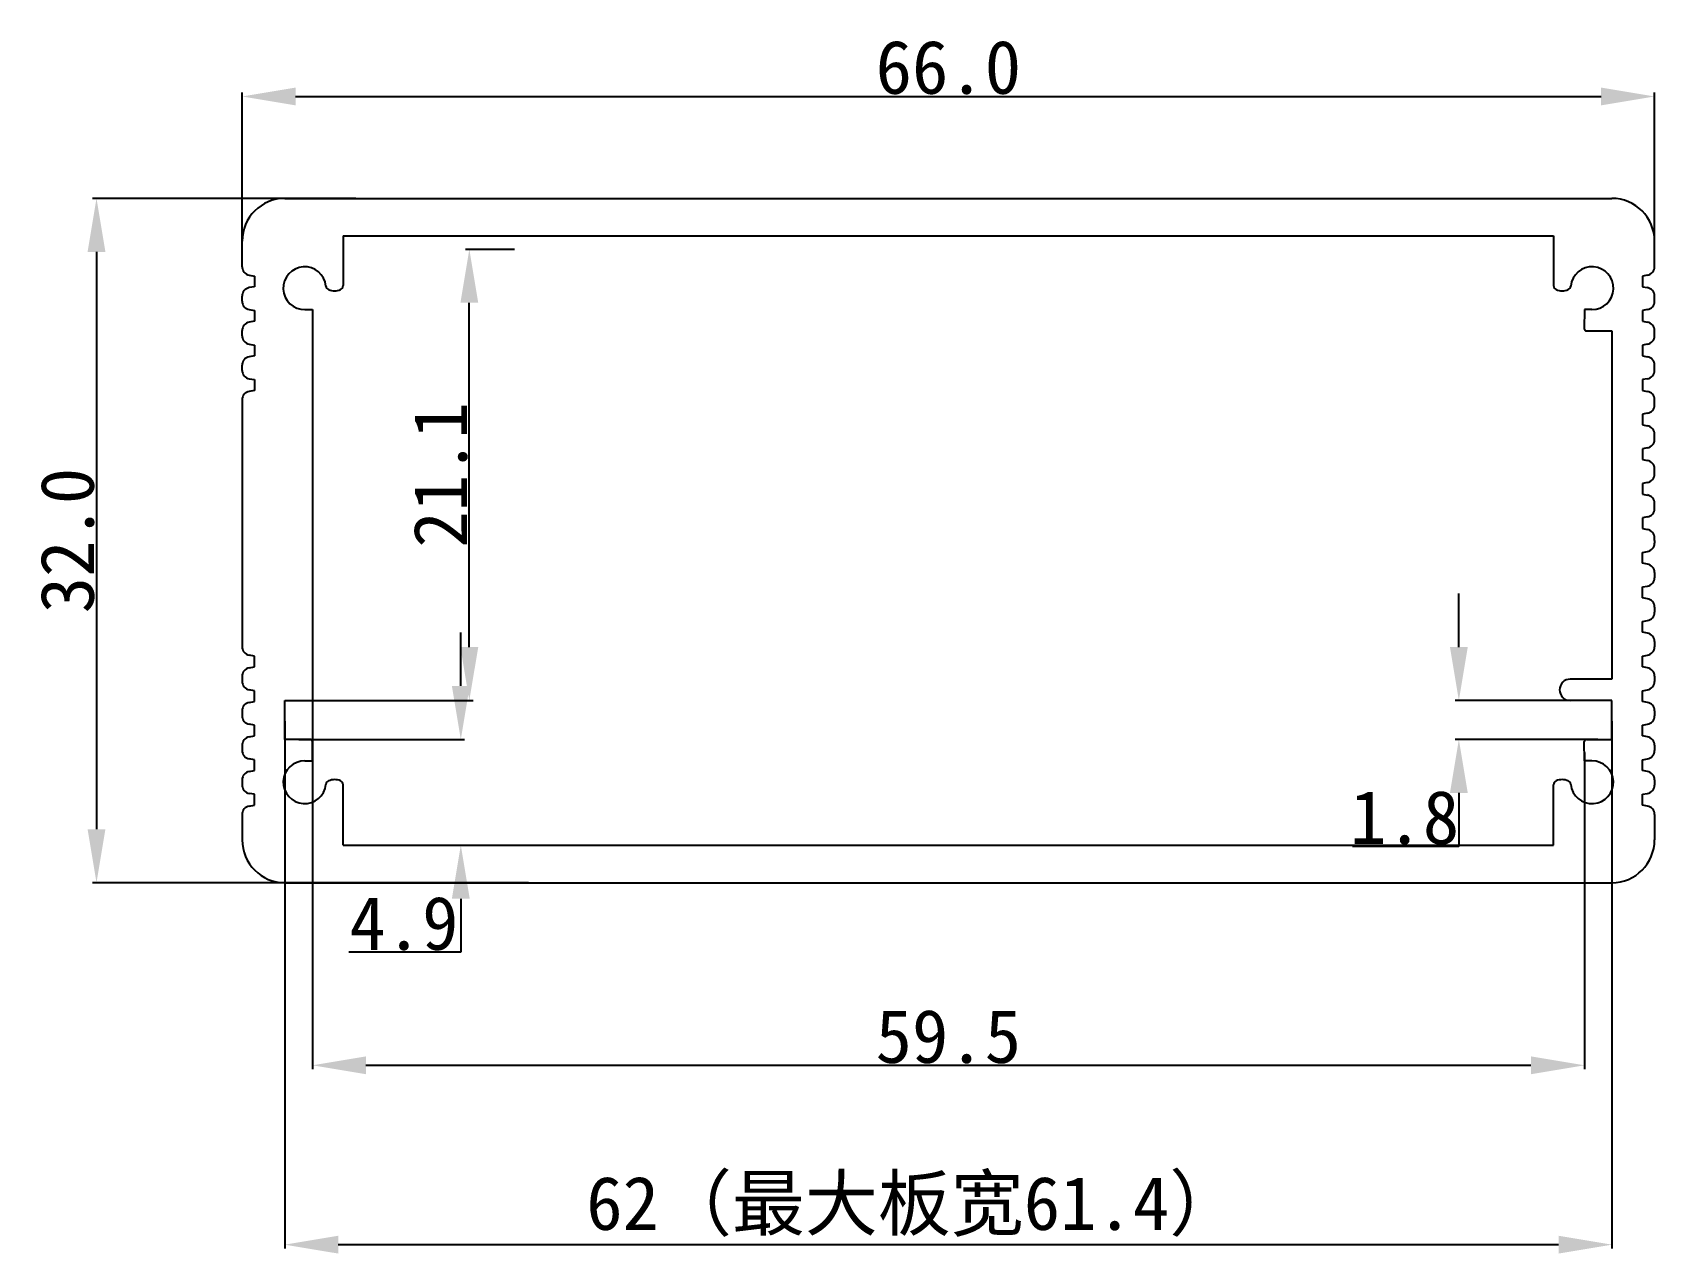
# Model space of a CAD drawing. Header units: inches. Extents: x 22.8 to 98.6, y -8.9 to 48.2.
import ezdxf

# ---------------------------------------------------------------- set-up
doc = ezdxf.new("R2010")
doc.units = ezdxf.units.IN
doc.header["$MEASUREMENT"] = 0
doc.layers.add('Hatch (ISO)', color=30, linetype='Continuous', lineweight=18)
doc.styles.get("Standard").update_dxf_attribs({"font": 'simhei.ttf'})
doc.dimstyles.get("Standard").update_dxf_attribs({"dimtxt": 2.5, "dimasz": 2.5, "dimexe": 0.18, "dimexo": 0.0625, "dimgap": 0.09, "dimtad": 1, "dimtoh": 1, "dimdec": 1, "dimzin": 0, "dimdsep": 46, "dimtxsty": 'Standard', "dimcen": 0.09, "dimadec": 0, "dimazin": 0, "dimtfac": 1, "dimtdec": 1, "dimtofl": 0, "dimtmove": 0, "dimatfit": 3, "dimfxl": 1, "dimtolj": 1, "dimtzin": 0, "dimarcsym": 0})

# ---------------------------------------------------------------- blocks, each defined once
blk = doc.blocks.new('*D33')
at = {"color": 0, "lineweight": -2}
for p, q in [((32.6, 37.861), (32.6, 45.34)), ((35.1, 45.16), (96.12, 45.16)), ((98.62, 37.861), (98.62, 45.34))]:
    blk.add_line(p, q, dxfattribs=at)
at = {"color": 0}
for points in [[(35.1, 45.577), (35.1, 44.743), (32.6, 45.16)], [(96.12, 45.577), (96.12, 44.743), (98.62, 45.16)]]:
    blk.add_solid(points, dxfattribs=at)
at = {"layer": 'Defpoints', "color": 0}
for p in [(98.62, 45.16), (32.6, 37.798), (98.62, 37.798)]:
    blk.add_point(p, dxfattribs=at)
at = {"color": 0, "insert": (65.61, 46.514), "char_height": 2.5, "attachment_point": 5}
blk.add_mtext('\\A1;66.0', dxfattribs=at)
blk = doc.blocks.new('*D34')
at = {"color": 0, "lineweight": -2}
for p, q in [((37.918, 40.395), (25.611, 40.395)), ((25.791, 37.895), (25.791, 10.895)), ((45.983, 8.395), (25.611, 8.395))]:
    blk.add_line(p, q, dxfattribs=at)
at = {"color": 0}
for points in [[(25.375, 37.895), (26.208, 37.895), (25.791, 40.395)], [(25.375, 10.895), (26.208, 10.895), (25.791, 8.395)]]:
    blk.add_solid(points, dxfattribs=at)
at = {"layer": 'Defpoints', "color": 0}
for p in [(37.981, 40.395), (25.791, 8.395), (46.046, 8.395)]:
    blk.add_point(p, dxfattribs=at)
at = {"color": 0, "insert": (24.437, 24.395), "char_height": 2.5, "attachment_point": 5, "rotation": 90}
blk.add_mtext('\\A1;32.0', dxfattribs=at)
blk = doc.blocks.new('*D35')
at = {"color": 0, "lineweight": -2}
for p, q in [((45.335, 38.011), (43.038, 38.011)), ((43.218, 19.414), (43.218, 35.511)), ((35.298, 16.914), (43.398, 16.914))]:
    blk.add_line(p, q, dxfattribs=at)
at = {"color": 0}
for points in [[(42.801, 35.511), (43.635, 35.511), (43.218, 38.011)], [(42.801, 19.414), (43.635, 19.414), (43.218, 16.914)]]:
    blk.add_solid(points, dxfattribs=at)
at = {"layer": 'Defpoints', "color": 0}
for p in [(43.218, 38.011), (45.397, 38.011), (35.236, 16.914)]:
    blk.add_point(p, dxfattribs=at)
at = {"color": 0, "insert": (41.878, 27.463), "char_height": 2.5, "attachment_point": 5, "rotation": 90}
blk.add_mtext('\\A1;21.1', dxfattribs=at)
blk = doc.blocks.new('*D36')
at = {"color": 0, "lineweight": -2}
for p, q in [((42.82, 17.594), (42.82, 20.094)), ((35.248, 15.094), (43, 15.094)), ((40.694, 10.145), (43, 10.145)), ((42.82, 7.645), (42.82, 5.145)), ((42.82, 5.145), (37.59, 5.145))]:
    blk.add_line(p, q, dxfattribs=at)
at = {"color": 0}
for points in [[(42.403, 17.594), (43.237, 17.594), (42.82, 15.094)], [(42.403, 7.645), (43.237, 7.645), (42.82, 10.145)]]:
    blk.add_solid(points, dxfattribs=at)
at = {"layer": 'Defpoints', "color": 0}
for p in [(35.186, 15.094), (40.631, 10.145), (42.82, 10.145)]:
    blk.add_point(p, dxfattribs=at)
at = {"color": 0, "insert": (40.16, 6.485), "char_height": 2.5, "attachment_point": 5}
blk.add_mtext('\\A1;4.9', dxfattribs=at)
blk = doc.blocks.new('*D37')
at = {"color": 0, "lineweight": -2}
for p, q in [((89.473, 19.414), (89.473, 21.914)), ((95.592, 16.914), (89.293, 16.914)), ((95.971, 15.094), (89.293, 15.094)), ((89.473, 12.594), (89.473, 10.094)), ((89.473, 10.094), (84.495, 10.094))]:
    blk.add_line(p, q, dxfattribs=at)
at = {"color": 0}
for points in [[(89.056, 19.414), (89.889, 19.414), (89.473, 16.914)], [(89.056, 12.594), (89.889, 12.594), (89.473, 15.094)]]:
    blk.add_solid(points, dxfattribs=at)
at = {"layer": 'Defpoints', "color": 0}
for p in [(95.655, 16.914), (89.473, 15.094), (96.033, 15.094)]:
    blk.add_point(p, dxfattribs=at)
at = {"color": 0, "insert": (86.939, 11.434), "char_height": 2.5, "attachment_point": 5}
blk.add_mtext('\\A1;1.8', dxfattribs=at)
blk = doc.blocks.new('*D38')
at = {"layer": 'Defpoints', "color": 0}
for p in [(34.59, 16.004), (96.63, 16.004), (96.63, -8.53)]:
    blk.add_point(p, dxfattribs=at)
at = {"layer": 'Hatch (ISO)', "color": 0, "lineweight": -2}
for p, q in [((34.59, 15.942), (34.59, -8.71)), ((96.63, 15.942), (96.63, -8.71)), ((37.09, -8.53), (94.13, -8.53))]:
    blk.add_line(p, q, dxfattribs=at)
at = {"layer": 'Hatch (ISO)', "color": 0}
for points in [[(37.09, -8.113), (37.09, -8.946), (34.59, -8.53)], [(94.13, -8.113), (94.13, -8.946), (96.63, -8.53)]]:
    blk.add_solid(points, dxfattribs=at)
at = {"layer": 'Hatch (ISO)', "color": 0, "insert": (64.014, -6.754), "char_height": 2.5, "attachment_point": 5}
blk.add_mtext('\\A1;62（最大板宽61.4）', dxfattribs=at)
blk = doc.blocks.new('*D39')
at = {"color": 0, "lineweight": -2}
for p, q in [((35.882, 19.555), (35.882, -0.323)), ((95.338, 14.481), (95.338, -0.323)), ((38.382, -0.143), (92.838, -0.143))]:
    blk.add_line(p, q, dxfattribs=at)
at = {"color": 0}
for points in [[(38.382, 0.274), (38.382, -0.56), (35.882, -0.143)], [(92.838, 0.274), (92.838, -0.56), (95.338, -0.143)]]:
    blk.add_solid(points, dxfattribs=at)
at = {"layer": 'Defpoints', "color": 0}
for p in [(35.882, 19.618), (95.338, 14.544), (95.338, -0.143)]:
    blk.add_point(p, dxfattribs=at)
at = {"color": 0, "insert": (65.61, 1.197), "char_height": 2.5, "attachment_point": 5}
blk.add_mtext('\\A1;59.5', dxfattribs=at)

msp = doc.modelspace()

# ---------------------------------------------------------------- linework, layer by layer
at = {"color": 7, "linetype": 'Continuous'}
for p, q in [((34.6, 40.395), (96.62, 40.395)), ((32.6, 37.201), (32.6, 38.395)), ((37.321, 38.645), (93.898, 38.645)), ((98.62, 37.201), (98.62, 38.395)), ((32.93, 36.807), (33.169, 36.765)), ((98.289, 36.807), (98.05, 36.765)), ((32.6, 35.586), (32.6, 35.826)), ((33.169, 36.262), (32.93, 36.22)), ((98.05, 36.262), (98.289, 36.22)), ((98.62, 35.586), (98.62, 35.826)), ((32.93, 35.192), (33.169, 35.15)), ((98.289, 35.192), (98.05, 35.15)), ((32.6, 33.97), (32.6, 34.21)), ((33.169, 34.646), (32.93, 34.604)), ((98.05, 34.646), (98.289, 34.604)), ((98.62, 33.97), (98.62, 34.21)), ((32.93, 33.576), (33.169, 33.534)), ((98.289, 33.576), (98.05, 33.534)), ((33.169, 33.03), (32.93, 32.988)), ((98.05, 33.03), (98.289, 32.988)), ((32.6, 32.354), (32.6, 32.594)), ((32.93, 31.96), (33.169, 31.918)), ((98.289, 31.96), (98.05, 31.918)), ((98.62, 32.354), (98.62, 32.594)), ((33.169, 31.414), (32.93, 31.372)), ((98.05, 31.414), (98.289, 31.372)), ((98.289, 30.344), (98.05, 30.302)), ((98.62, 30.738), (98.62, 30.978)), ((98.05, 29.798), (98.289, 29.756)), ((98.62, 29.122), (98.62, 29.362)), ((98.289, 28.728), (98.05, 28.686)), ((98.05, 28.182), (98.289, 28.14)), ((98.62, 27.506), (98.62, 27.746)), ((98.289, 27.112), (98.05, 27.07)), ((98.05, 26.567), (98.289, 26.524)), ((98.62, 25.89), (98.62, 26.131)), ((98.289, 25.497), (98.05, 25.454)), ((98.05, 24.951), (98.289, 24.909)), ((98.62, 24.395), (98.62, 24.515)), ((98.62, 24.395), (98.62, 24.275)), ((98.05, 23.839), (98.289, 23.881)), ((98.289, 23.293), (98.05, 23.335)), ((98.62, 22.899), (98.62, 22.659)), ((98.05, 22.223), (98.289, 22.265)), ((98.289, 21.677), (98.05, 21.719)), ((98.62, 21.283), (98.62, 21.043)), ((98.05, 20.607), (98.289, 20.649)), ((98.289, 20.061), (98.05, 20.103)), ((32.6, 19.667), (32.6, 19.427)), ((33.169, 18.991), (32.93, 19.033)), ((98.05, 18.991), (98.289, 19.033)), ((98.62, 19.667), (98.62, 19.427)), ((32.93, 18.445), (33.169, 18.487)), ((98.289, 18.445), (98.05, 18.487)), ((32.6, 18.051), (32.6, 17.811)), ((96.63, 17.914), (94.68, 17.914)), ((98.62, 18.051), (98.62, 17.811)), ((33.169, 17.375), (32.93, 17.417)), ((32.93, 16.829), (33.169, 16.871)), ((34.59, 16.914), (35.882, 16.914)), ((34.59, 15.094), (34.59, 16.914)), ((96.63, 16.914), (94.68, 16.914)), ((96.63, 15.094), (96.63, 16.914)), ((98.05, 17.375), (98.289, 17.417)), ((98.289, 16.829), (98.05, 16.871)), ((32.6, 16.435), (32.6, 16.195)), ((98.62, 16.435), (98.62, 16.195)), ((33.169, 15.759), (32.93, 15.801)), ((32.93, 15.213), (33.169, 15.256)), ((98.05, 15.759), (98.289, 15.801)), ((98.289, 15.213), (98.05, 15.256)), ((32.6, 14.82), (32.6, 14.579)), ((98.62, 14.82), (98.62, 14.579)), ((33.169, 14.143), (32.93, 14.186)), ((98.05, 14.143), (98.289, 14.186)), ((32.6, 13.204), (32.6, 12.964)), ((32.93, 13.598), (33.169, 13.64)), ((98.289, 13.598), (98.05, 13.64)), ((98.62, 13.204), (98.62, 12.964)), ((33.169, 12.528), (32.93, 12.57)), ((98.05, 12.528), (98.289, 12.57)), ((32.6, 11.588), (32.6, 10.395)), ((32.93, 11.982), (33.169, 12.024)), ((98.289, 11.982), (98.05, 12.024)), ((98.62, 11.588), (98.62, 10.395)), ((37.321, 10.145), (93.898, 10.145)), ((34.6, 8.395), (96.62, 8.395))]:
    msp.add_line(p, q, dxfattribs=at)
for p, q in [((37.321, 38.645), (37.321, 36.314)), ((93.898, 38.645), (93.898, 36.314)), ((33.169, 36.765), (33.169, 36.262)), ((98.05, 36.765), (98.05, 36.262)), ((33.169, 35.15), (33.169, 34.646)), ((35.533, 35.195), (35.882, 35.196)), ((35.882, 35.196), (35.882, 16.914)), ((95.338, 35.196), (95.337, 34.295)), ((95.686, 35.195), (95.338, 35.196)), ((98.05, 35.15), (98.05, 34.646)), ((95.437, 34.195), (96.63, 34.195)), ((96.63, 34.195), (96.63, 17.914)), ((33.169, 33.534), (33.169, 33.03)), ((98.05, 33.534), (98.05, 33.03)), ((33.169, 31.918), (33.169, 31.414)), ((98.05, 31.918), (98.05, 31.414)), ((32.6, 30.978), (32.6, 19.667)), ((98.05, 30.302), (98.05, 29.798)), ((98.05, 28.686), (98.05, 28.182)), ((98.05, 27.07), (98.05, 26.567)), ((98.05, 25.454), (98.05, 24.951)), ((98.05, 23.335), (98.05, 23.839)), ((98.05, 21.719), (98.05, 22.223)), ((98.05, 20.103), (98.05, 20.607)), ((33.169, 18.487), (33.169, 18.991)), ((98.05, 18.487), (98.05, 18.991)), ((33.169, 16.871), (33.169, 17.375)), ((98.05, 16.871), (98.05, 17.375)), ((33.169, 15.256), (33.169, 15.759)), ((98.05, 15.256), (98.05, 15.759)), ((35.782, 15.094), (34.59, 15.094)), ((35.881, 14.093), (35.882, 14.994)), ((95.338, 14.093), (95.337, 14.994)), ((95.437, 15.094), (96.63, 15.094)), ((33.169, 13.64), (33.169, 14.143)), ((35.533, 14.094), (35.881, 14.093)), ((95.686, 14.094), (95.338, 14.093)), ((98.05, 13.64), (98.05, 14.143)), ((37.321, 10.145), (37.321, 12.976)), ((93.898, 10.145), (93.898, 12.976)), ((33.169, 12.024), (33.169, 12.528)), ((98.05, 12.024), (98.05, 12.528))]:
    msp.add_line(p, q)
for centre, radius, start, end in [((34.6, 38.395), 2, 90, 180), ((96.62, 38.395), 2, 0, 90), ((33, 37.201), 0.4, 180, 260), ((98.22, 37.201), 0.4, 280, 0), ((33, 35.826), 0.4, 100, 180), ((98.22, 35.826), 0.4, 0, 80), ((33, 35.586), 0.4, 180, 260), ((98.22, 35.586), 0.4, 280, 0), ((33, 34.21), 0.4, 100, 180), ((98.22, 34.21), 0.4, 0, 80), ((33, 33.97), 0.4, 180, 260), ((98.22, 33.97), 0.4, 280, 0), ((33, 32.594), 0.4, 100, 180), ((98.22, 32.594), 0.4, 0, 80), ((33, 32.354), 0.4, 180, 260), ((98.22, 32.354), 0.4, 280, 0), ((33, 30.978), 0.4, 100, 180), ((98.22, 30.978), 0.4, 0, 80), ((98.22, 30.738), 0.4, 280, 0), ((98.22, 29.362), 0.4, 0, 80), ((98.22, 29.122), 0.4, 280, 0), ((98.22, 27.746), 0.4, 0, 80), ((98.22, 27.506), 0.4, 280, 0), ((98.22, 26.131), 0.4, 0, 80), ((98.22, 25.89), 0.4, 280, 0), ((98.22, 24.515), 0.4, 0, 80), ((98.22, 24.275), 0.4, 280, 0), ((98.22, 22.899), 0.4, 0, 80), ((98.22, 22.659), 0.4, 280, 0), ((98.22, 21.283), 0.4, 0, 80), ((98.22, 21.043), 0.4, 280, 0), ((98.22, 19.667), 0.4, 0, 80), ((33, 19.427), 0.4, 180, 260), ((98.22, 19.427), 0.4, 280, 0), ((33, 18.051), 0.4, 100, 180), ((98.22, 18.051), 0.4, 0, 80), ((33, 17.811), 0.4, 180, 260), ((98.22, 17.811), 0.4, 280, 0), ((33, 16.435), 0.4, 100, 180), ((98.22, 16.435), 0.4, 0, 80), ((33, 16.195), 0.4, 180, 260), ((98.22, 16.195), 0.4, 280, 0), ((33, 14.82), 0.4, 100, 180), ((98.22, 14.82), 0.4, 0, 80), ((33, 14.579), 0.4, 180, 260), ((98.22, 14.579), 0.4, 280, 0), ((33, 13.204), 0.4, 100, 180), ((33, 12.964), 0.4, 180, 260), ((98.22, 13.204), 0.4, 0, 80), ((98.22, 12.964), 0.4, 280, 0), ((33, 11.588), 0.4, 100, 180), ((98.22, 11.588), 0.4, 0, 80), ((34.6, 10.395), 2, 180, 270), ((96.62, 10.395), 2, 270, 0)]:
    msp.add_arc(centre, radius, start, end, dxfattribs=at)
for centre, radius, start, end in [((35.523, 36.195), 1, 5.81083, 270.56063), ((95.696, 36.195), 1, 269.43937, 174.18917), ((36.717, 36.316), 0.2, 185.81083, 246.75007), ((36.922, 36.794), 0.72, 246.75007, 292.51246), ((37.121, 36.314), 0.2, 292.51246, 360), ((94.098, 36.314), 0.2, 180, 247.48754), ((94.297, 36.794), 0.72, 247.48754, 293.24993), ((94.502, 36.316), 0.2, 293.24993, 354.18917), ((95.437, 34.295), 0.1, 179.61828, 270), ((94.68, 17.414), 0.5, 90, 270), ((35.782, 14.994), 0.1, 359.61828, 90), ((95.437, 14.994), 0.1, 90, 180.38172), ((35.523, 13.094), 1, 89.43937, 354.18917), ((95.696, 13.094), 1, 185.81083, 90.56063), ((36.717, 12.973), 0.2, 113.24993, 174.18917), ((36.922, 12.495), 0.72, 67.48754, 113.24993), ((37.121, 12.976), 0.2, 360, 67.48754), ((94.098, 12.976), 0.2, 112.51246, 180), ((94.297, 12.495), 0.72, 66.75007, 112.51246), ((94.502, 12.973), 0.2, 5.81083, 66.75007)]:
    msp.add_arc(centre, radius, start, end)

# ---------------------------------------------------------------- dimensions: what is measured, and where the dimension line sits
for base, p1, p2, picture, middle in [((98.62, 45.16), (32.6, 37.798), (98.62, 37.798), '*D33', (65.61, 46.514)), ((95.338, -0.143), (35.882, 19.618), (95.338, 14.544), '*D39', (65.61, 1.197))]:
    dim = msp.add_linear_dim(base=base, p1=p1, p2=p2, dimstyle='Standard')
    dim.commit()
    dim.dimension.update_dxf_attribs({"geometry": picture, "text_midpoint": middle})
for base, p1, p2, picture, middle in [((25.791, 8.395), (37.981, 40.395), (46.046, 8.395), '*D34', (24.437, 24.395)), ((43.218, 38.011), (35.236, 16.914), (45.397, 38.011), '*D35', (41.878, 27.463)), ((89.473, 15.094), (95.655, 16.914), (96.033, 15.094), '*D37', (86.939, 11.434)), ((42.82, 10.145), (35.186, 15.094), (40.631, 10.145), '*D36', (40.16, 6.485))]:
    dim = msp.add_linear_dim(base=base, p1=p1, p2=p2, angle=90, dimstyle='Standard')
    dim.commit()
    dim.dimension.update_dxf_attribs({"geometry": picture, "text_midpoint": middle})
at = {"layer": 'Hatch (ISO)'}
dim = msp.add_linear_dim(base=(96.63, -8.53), p1=(34.59, 16.004), p2=(96.63, 16.004), text='62（最大板宽61.4）', dimstyle='Standard', dxfattribs=at)
dim.commit()
dim.dimension.update_dxf_attribs({"geometry": '*D38', "text_midpoint": (64.014, -8.53), "dimtype": 160})

doc.saveas('drawing.dxf')
